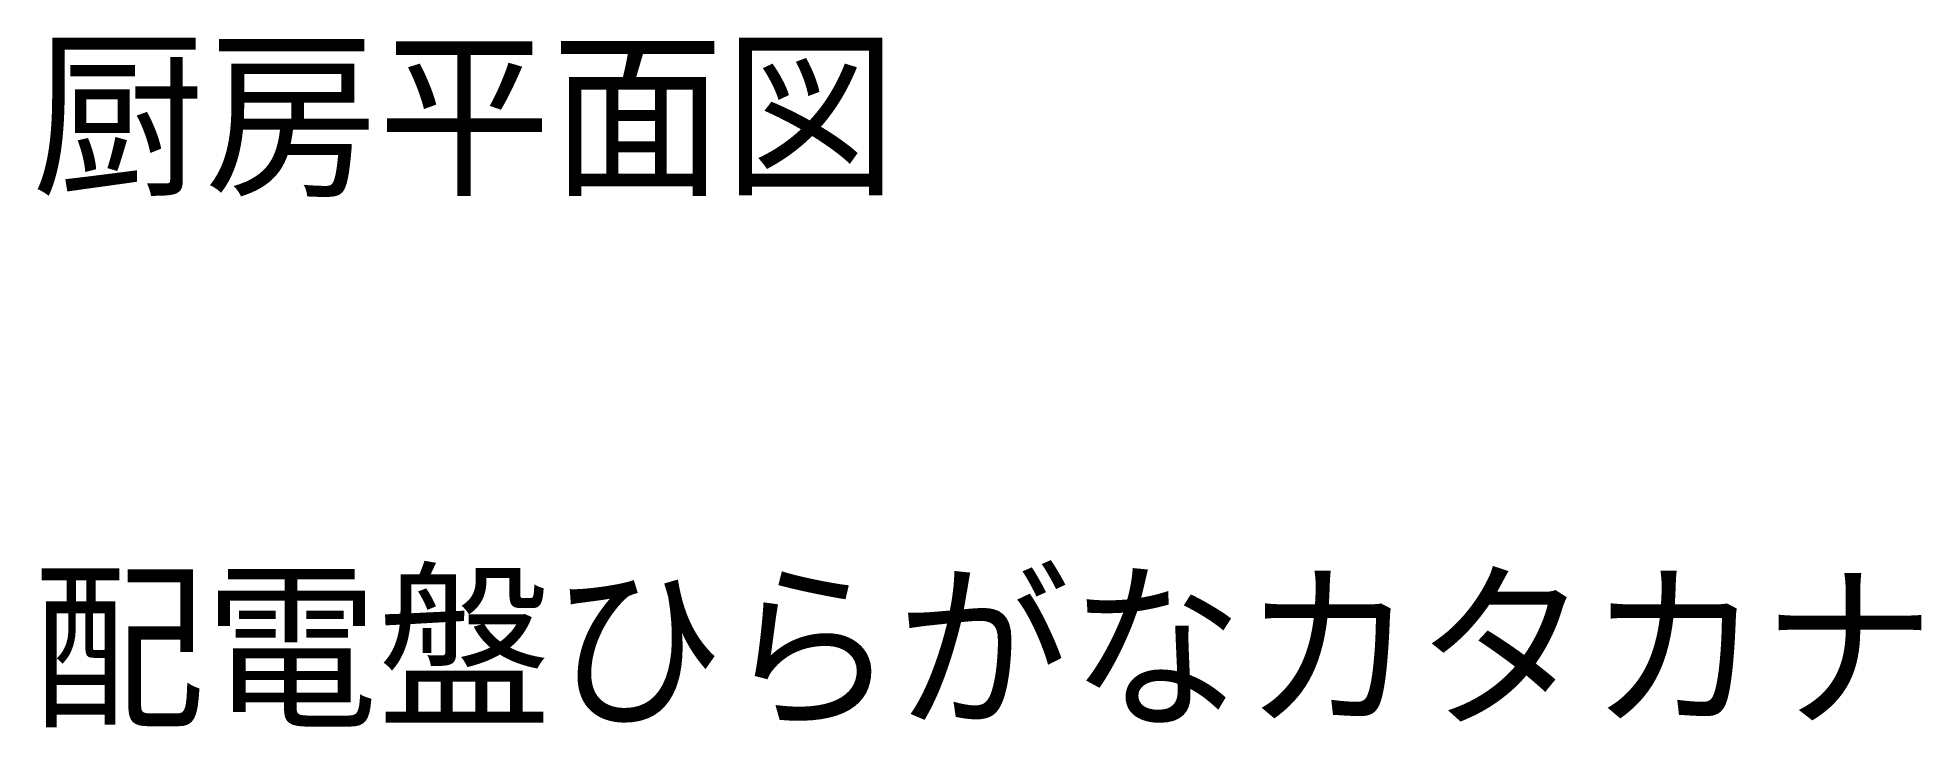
# Model space of a CAD drawing. Extents: x 0.1 to 35.5, y -0.3 to 12.7.
import ezdxf

# ---------------------------------------------------------------- set-up
doc = ezdxf.new("R2010")
doc.units = 0

msp = doc.modelspace()

# ---------------------------------------------------------------- texts
for s, p in [('厨房平面図', (0, 10)), ('配電盤ひらがなカタカナ', (0, 0))]:
    msp.add_text(s, height=2.5).set_placement(p)

doc.saveas('drawing.dxf')
